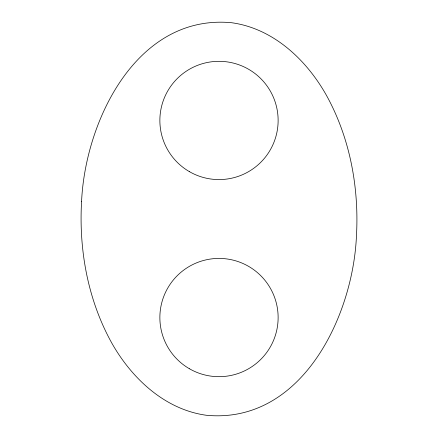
<?xml version="1.0" encoding="UTF-8"?>
<svg xmlns="http://www.w3.org/2000/svg" width="438" height="438" viewBox="0 0 438 438"><rect width="100%" height="100%" fill="white"/><g stroke="black" fill="none" stroke-linecap="round" stroke-linejoin="round"><path stroke-width="0.66" d="M81.588 201.288C78.731 250.131 87.95 300.265 111.887 343.233C131.854 378.541 165.044 409.716 206.605 415.301C301.284 424.072 352.71 317.117 356.412 236.712C359.269 187.869 350.05 137.735 326.113 94.767C306.146 59.458 272.956 28.284 231.395 22.699C136.716 13.928 85.29 120.883 81.588 201.288M189.435 368.758A59.13 59.13 0 0 0 278.13 317.55A59.13 59.13 0 0 0 189.435 266.342A59.13 59.13 0 0 0 189.435 368.758M189.435 171.658A59.13 59.13 0 0 0 278.13 120.45A59.13 59.13 0 0 0 189.435 69.242A59.13 59.13 0 0 0 189.435 171.658"/></g></svg>
